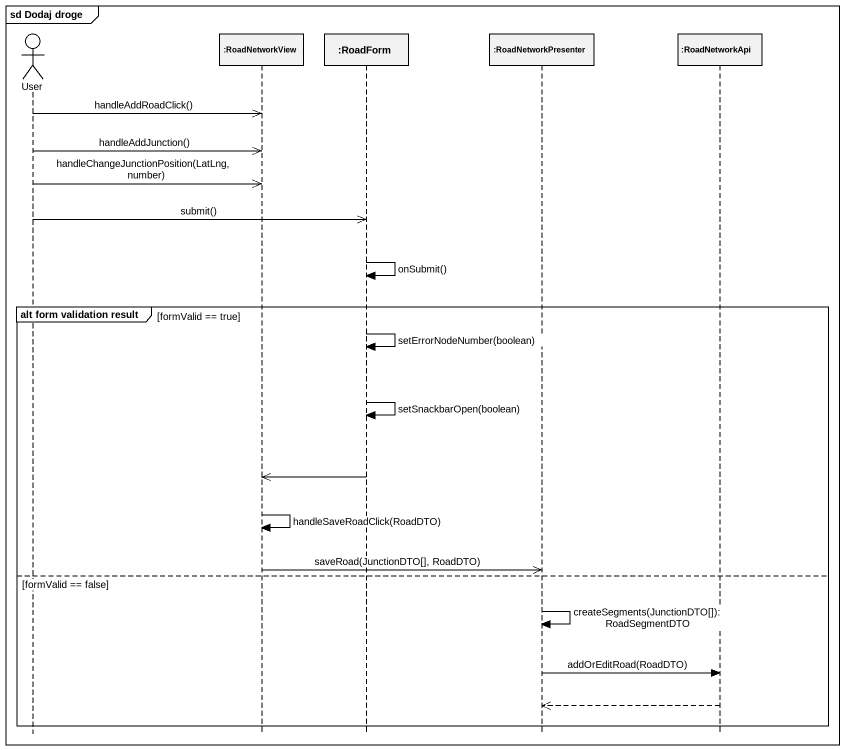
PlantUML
@startuml
mainframe sd Dodaj droge
hide footbox
actor User
participant ":RoadNetworkView" as RoadNetworkView
participant ":RoadForm" as RoadForm
participant ":RoadNetworkPresenter" as RoadNetworkPresenter
participant ":RoadNetworkApi" as RoadNetworkApi

User ->> RoadNetworkView : handleAddRoadClick()
User ->> RoadNetworkView : handleAddJunction()
User ->> RoadNetworkView : handleChangeJunctionPosition(LatLng, number)
User ->> RoadForm : submit()
RoadForm -> RoadForm : onSubmit()
group alt form validation result [formValid == true]
  RoadForm -> RoadForm : setErrorNodeNumber(boolean)
  RoadForm -> RoadForm : setSnackbarOpen(boolean)
  RoadForm ->> RoadNetworkView
  RoadNetworkView -> RoadNetworkView : handleSaveRoadClick(RoadDTO)
  RoadNetworkView ->> RoadNetworkPresenter : saveRoad(JunctionDTO[], RoadDTO)
else formValid == false
  RoadNetworkPresenter -> RoadNetworkPresenter : createSegments(JunctionDTO[]): RoadSegmentDTO
  RoadNetworkPresenter -> RoadNetworkApi : addOrEditRoad(RoadDTO)
  RoadNetworkApi -->> RoadNetworkPresenter
end
@enduml
